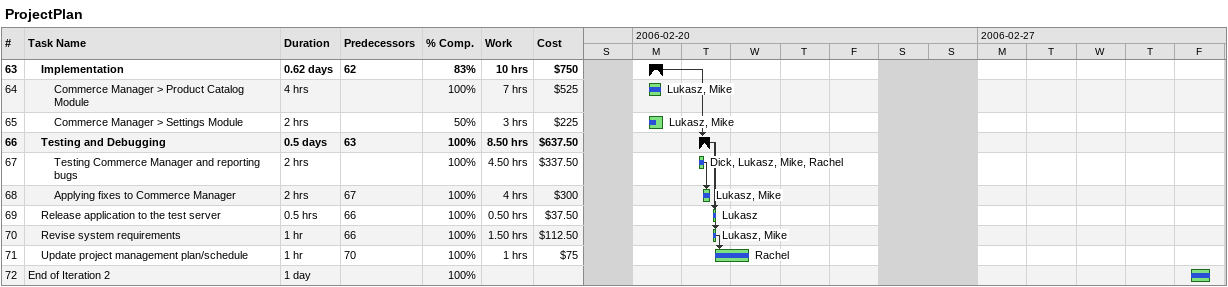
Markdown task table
ProjectPlan

| ID | Level | Task | Duration | Start | Finish | Predecessors | Resources | % complete | Work (h) | Cost ($) |
|---|---|---|---|---|---|---|---|---|---|---|
| 63 | 2 | **Implementation** | 0.62d | 2006-02-20 | 2006-02-20 | 62 |  | 83 | 10 | 750 |
| 64 | 3 | Commerce Manager > Product Catalog Module | 4h | 2006-02-20 | 2006-02-20 |  | Lukasz, Mike | 100 | 7 | 525 |
| 65 | 3 | Commerce Manager > Settings Module | 2h | 2006-02-20 | 2006-02-20 |  | Lukasz, Mike | 50 | 3 | 225 |
| 66 | 2 | **Testing and Debugging** | 0.5d | 2006-02-21 | 2006-02-21 | 63 |  | 100 | 8.50 | 637.50 |
| 67 | 3 | Testing Commerce Manager and reporting bugs | 2h | 2006-02-21 | 2006-02-21 |  | Dick, Lukasz, Mike, Rachel | 100 | 4.50 | 337.50 |
| 68 | 3 | Applying fixes to Commerce Manager | 2h | 2006-02-21 | 2006-02-21 | 67 | Lukasz, Mike | 100 | 4 | 300 |
| 69 | 2 | Release application to the test server | 0.5h | 2006-02-21 | 2006-02-21 | 66 | Lukasz | 100 | 0.50 | 37.50 |
| 70 | 2 | Revise system requirements | 1h | 2006-02-21 | 2006-02-21 | 66 | Lukasz, Mike | 100 | 1.50 | 112.50 |
| 71 | 2 | Update project management plan/schedule | 1h | 2006-02-21 | 2006-02-22 | 70 | Rachel | 100 | 1 | 75 |
| 72 | 1 | End of Iteration 2 | 1d | 2006-03-03 | 2006-03-03 |  |  | 100 |  |  |
